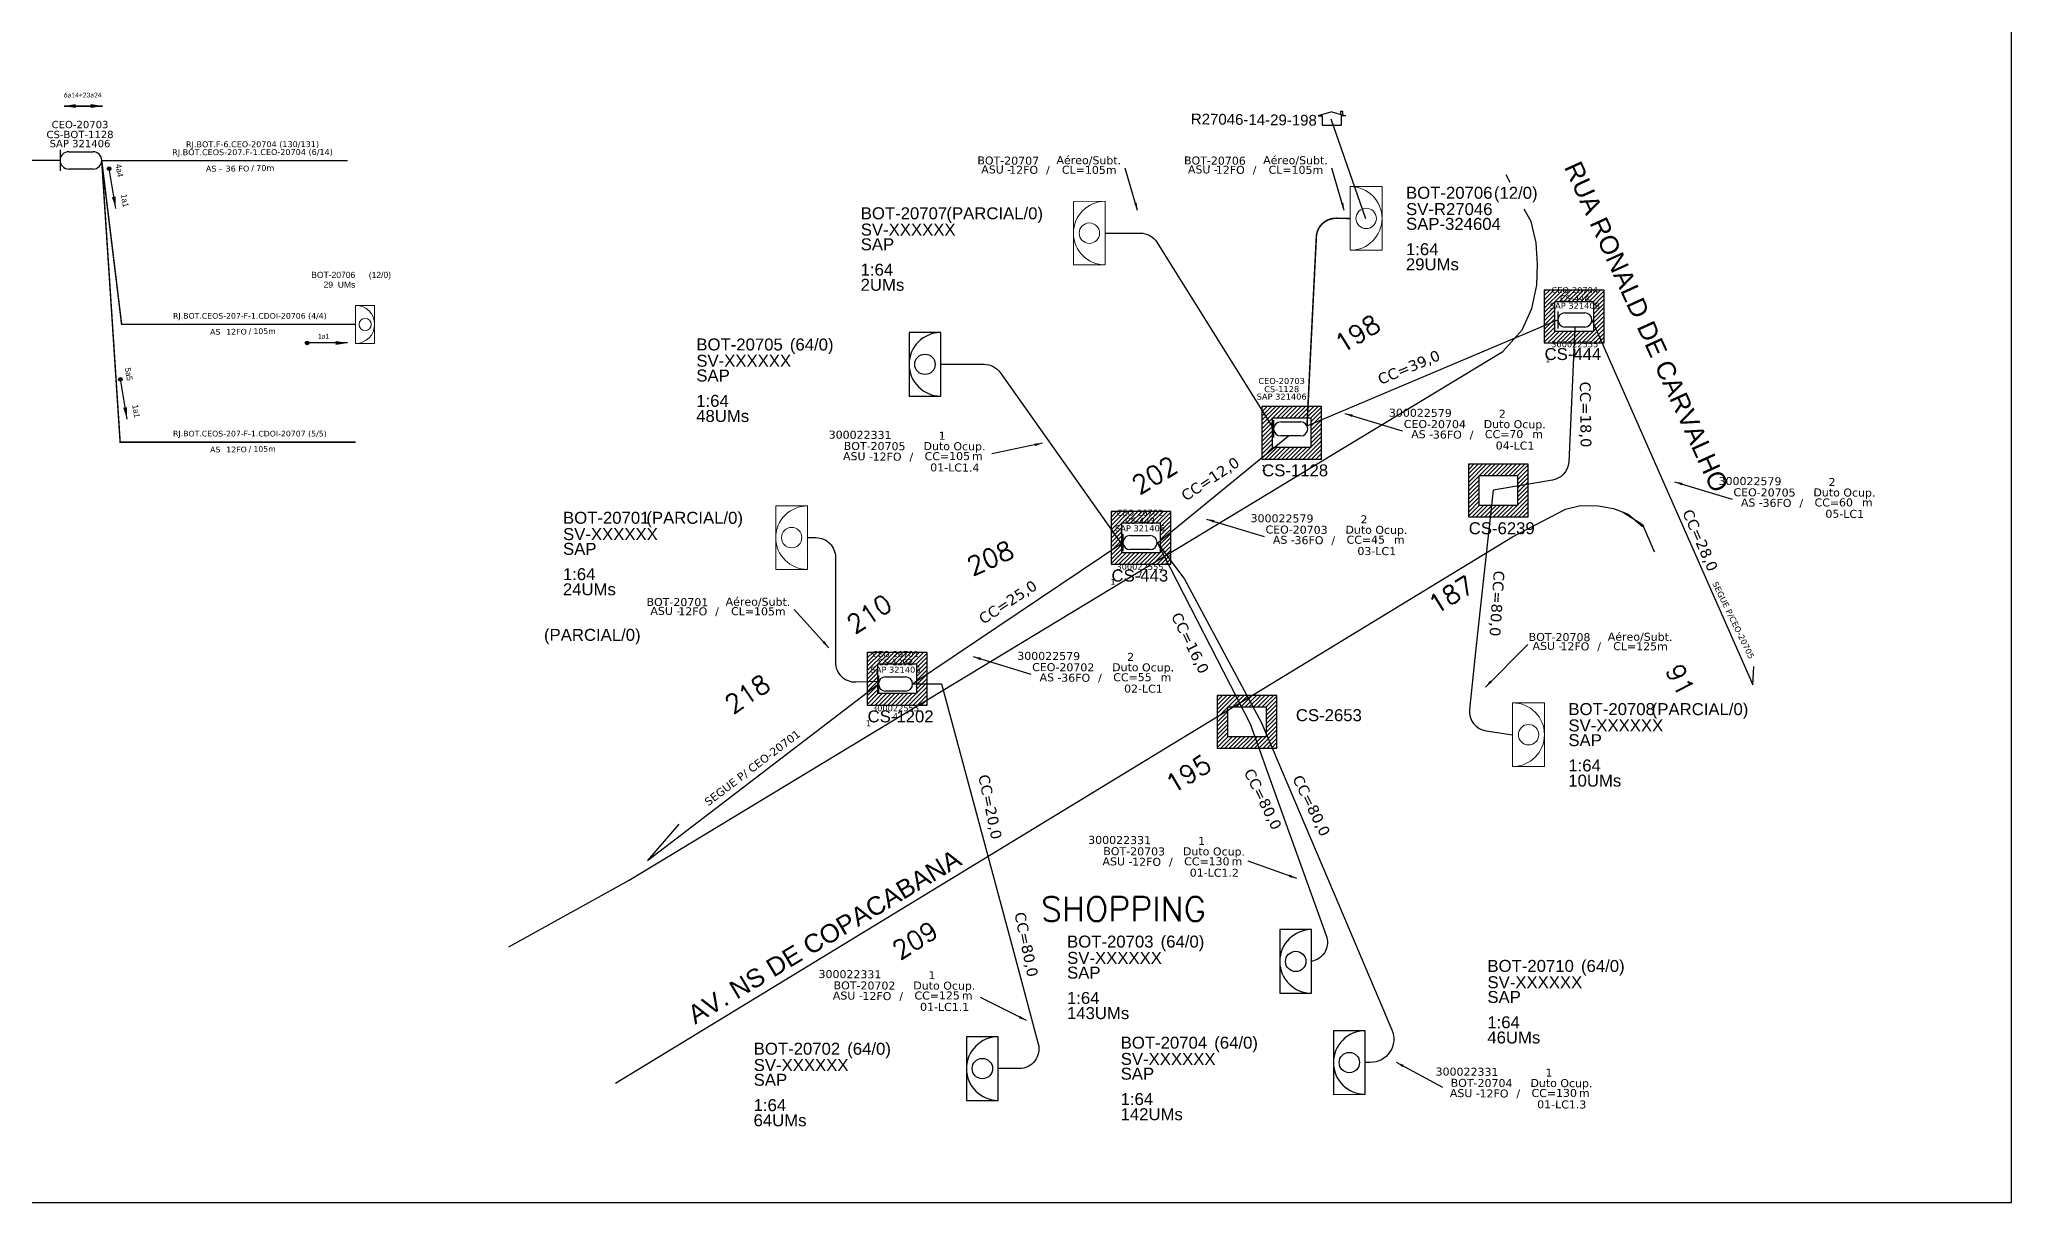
# Model space of a CAD drawing. Header units: metres. Extents: x -1286 to -445, y -500 to 94.
# Drawn here: x -949 to -445, y -500 to -203 of the extents above; entities that cross this region are included whole.
import ezdxf
from ezdxf.enums import TextEntityAlignment as Align

# ---------------------------------------------------------------- set-up
doc = ezdxf.new("R2010")
doc.units = ezdxf.units.M
doc.layers.add('DROP DE CLIENTE', color=140, linetype='Continuous', plot=False)
doc.layers.add('surveys', color=7, linetype='Continuous')
doc.layers.add('surveys legendas', color=7, linetype='Continuous')
doc.styles.add('ARIAL', font='arial.ttf')
doc.styles.add('ROMANS', font='romans.shx')
doc.styles.add('siredit', font='verdana.ttf')
doc.linetypes.add('FENCELINE1', pattern='A,0.25,-0.1,[133,ltypeshp.shx,S=0.1,R=0,X=-0.1,Y=0],-0.1,1', length=1.45)
doc.dimstyles.new('CC', dxfattribs={"dimtxt": 0.8, "dimasz": 2, "dimexe": 0.18, "dimexo": 0.0625, "dimgap": 0.09, "dimtad": 0, "dimdec": 0, "dimrnd": 1, "dimzin": 0, "dimdsep": 46, "dimtxsty": 'siredit', "dimblk": 'NONE', "dimcen": 0, "dimse1": 1, "dimse2": 1, "dimsd1": 1, "dimsd2": 1, "dimclrt": 7, "dimadec": 0, "dimazin": 0, "dimtfac": 1, "dimtdec": 0, "dimtofl": 0, "dimtmove": 0, "dimatfit": 3, "dimfxl": 0, "dimtolj": 1, "dimtzin": 0, "dimarcsym": 0})

# ---------------------------------------------------------------- blocks, each defined once
blk = doc.blocks.new('*X69')
at = {"color": 0, "linetype": 'Continuous'}
for p, q in [((-1.25, 0.34099), (-0.49099, 1.1)), ((-1.25, 0.517767), (-0.667767, 1.1)), ((-1.25, 0.694544), (-0.844544, 1.1)), ((-1.25, 0.87132), (-1.02132, 1.1)), ((-1.25, 1.048097), (-1.198097, 1.1)), ((-0.789214, 0.625), (-0.314214, 1.1)), ((-0.612437, 0.625), (-0.137437, 1.1)), ((-0.43566, 0.625), (0.03934, 1.1)), ((-0.258883, 0.625), (0.216117, 1.1)), ((-0.082107, 0.625), (0.392893, 1.1)), ((0.09467, 0.625), (0.56967, 1.1)), ((0.271447, 0.625), (0.746447, 1.1)), ((0.448223, 0.625), (0.923223, 1.1)), ((0.625, 0.625), (1.1, 1.1)), ((0.801777, 0.625), (1.25, 1.073223)), ((0.8035, 0.449947), (1.25, 0.896447)), ((-1.25, 0.164214), (-0.8035, 0.610714)), ((-1.25, -0.012563), (-0.8035, 0.433937)), ((-1.25, -0.18934), (-0.8035, 0.25716)), ((-1.25, -0.366117), (-0.8035, 0.080383)), ((0.8035, 0.27317), (1.25, 0.71967)), ((0.8035, 0.096393), (1.25, 0.542893)), ((0.8035, -0.080383), (1.25, 0.366117)), ((0.8035, -0.25716), (1.25, 0.18934)), ((0.8035, -0.433937), (1.25, 0.012563)), ((-1.25, -0.542893), (-0.8035, -0.096393)), ((-1.25, -0.71967), (-0.8035, -0.27317)), ((-1.25, -0.896447), (-0.8035, -0.449947)), ((-1.25, -1.073223), (-0.801777, -0.625)), ((-1.1, -1.1), (-0.625, -0.625)), ((-0.923223, -1.1), (-0.448223, -0.625)), ((-0.746447, -1.1), (-0.271447, -0.625)), ((-0.56967, -1.1), (-0.09467, -0.625)), ((-0.392893, -1.1), (0.082107, -0.625)), ((-0.216117, -1.1), (0.258883, -0.625)), ((-0.03934, -1.1), (0.43566, -0.625)), ((0.137437, -1.1), (0.612437, -0.625)), ((0.314214, -1.1), (0.789214, -0.625)), ((0.49099, -1.1), (1.25, -0.34099)), ((0.667767, -1.1), (1.25, -0.517767)), ((0.8035, -0.610714), (1.25, -0.164214)), ((0.844544, -1.1), (1.25, -0.694544)), ((1.02132, -1.1), (1.25, -0.87132)), ((1.198097, -1.1), (1.25, -1.048097))]:
    blk.add_line(p, q, dxfattribs=at)
blk = doc.blocks.new('_None')
blk = doc.blocks.new('SURVEY_SURVEY')
for p, q in [((0, 0.0000127), (-0.0000126, 0.000009)), ((-0.0000126, 0.000009), (-0.0000086, 0.000009)), ((-0.0000086, 0), (-0.0000086, 0.000009)), ((0.0000086, 0), (-0.0000086, 0)), ((0, 0.0000127), (0.0000126, 0.000009)), ((0.0000084, 0.0000132), (0.0000098, 0.0000132)), ((0.0000084, 0.0000103), (0.0000084, 0.0000132)), ((0.0000126, 0.000009), (0.0000086, 0.000009)), ((0.0000086, 0.000009), (0.0000086, 0)), ((0.0000098, 0.0000132), (0.0000098, 0.0000099))]:
    blk.add_line(p, q)

msp = doc.modelspace()

# ---------------------------------------------------------------- hatches: boundary and pattern name
h = msp.add_hatch(color=256)
h.dxf.hatch_style = 1
h.paths.add_polyline_path([(-930.7, -236.29, 1), (-930.86, -235.36, 1)])
h = msp.add_hatch(color=256)
h.dxf.hatch_style = 1
h.paths.add_polyline_path([(-879.74, -280.31, 1), (-880.68, -280.31, 1)])
h = msp.add_hatch(color=256)
h.dxf.hatch_style = 1
h.paths.add_polyline_path([(-927.82, -290.06, 1), (-927.97, -289.13, 1)])

# ---------------------------------------------------------------- linework, layer by layer
at = {"color": 5}
for p, q in [((-941.07, -231.49), (-934.88, -231.49)), ((-934.88, -235.9), (-941.07, -235.9)), ((-631.66, -300.43), (-626.57, -300.43)), ((-626.57, -304.06), (-631.66, -304.06))]:
    msp.add_line(p, q, dxfattribs=at)
at = {"linetype": 'Continuous'}
for p, q in [((-564.37, -266.81), (-564.37, -280.25)), ((-549.1, -266.81), (-564.37, -266.81)), ((-549.1, -280.25), (-549.1, -266.81)), ((-561.64, -269.71), (-561.64, -269.71)), ((-561.64, -277.34), (-561.64, -269.71)), ((-561.64, -269.71), (-551.82, -269.71)), ((-551.82, -269.71), (-551.82, -277.34)), ((-564.37, -280.25), (-549.1, -280.25)), ((-551.82, -277.34), (-561.64, -277.34)), ((-636.48, -296.5), (-636.48, -309.94)), ((-621.21, -296.5), (-636.48, -296.5)), ((-621.21, -309.94), (-621.21, -296.5)), ((-633.75, -299.4), (-633.75, -299.4)), ((-633.75, -307.04), (-633.75, -299.4)), ((-633.75, -299.4), (-623.94, -299.4)), ((-623.94, -299.4), (-623.94, -307.04)), ((-623.94, -307.04), (-633.75, -307.04)), ((-636.48, -309.94), (-621.21, -309.94)), ((-583.73, -311.28, 51.04), (-583.73, -324.72, 51.04)), ((-568.46, -311.28, 51.04), (-583.73, -311.28, 51.04)), ((-568.46, -324.72, 51.04), (-568.46, -311.28, 51.04)), ((-581, -314.18, 51.04), (-581, -314.18, 51.04)), ((-581, -321.82, 51.04), (-581, -314.18, 51.04)), ((-581, -314.18, 51.04), (-571.19, -314.18, 51.04)), ((-571.19, -314.18, 51.04), (-571.19, -321.82, 51.04)), ((-571.19, -321.82, 51.04), (-581, -321.82, 51.04)), ((-674.94, -323.37), (-674.94, -336.81)), ((-659.67, -323.37), (-674.94, -323.37)), ((-672.22, -326.27), (-672.22, -326.27)), ((-672.22, -333.9), (-672.22, -326.27)), ((-672.22, -326.27), (-662.4, -326.27)), ((-662.4, -326.27), (-662.4, -333.9)), ((-659.67, -336.81), (-659.67, -323.37)), ((-583.73, -324.72, 51.04), (-568.46, -324.72, 51.04)), ((-674.94, -336.81), (-659.67, -336.81)), ((-662.4, -333.9), (-672.22, -333.9)), ((-737.21, -359.33), (-737.21, -372.76)), ((-721.94, -359.33), (-737.21, -359.33)), ((-734.48, -362.23), (-734.48, -362.23)), ((-734.48, -369.86), (-734.48, -362.23)), ((-734.48, -362.23), (-724.67, -362.23)), ((-724.67, -362.23), (-724.67, -369.86)), ((-721.94, -372.76), (-721.94, -359.33)), ((-724.67, -369.86), (-734.48, -369.86)), ((-647.88, -370.32), (-647.88, -383.75)), ((-632.61, -370.32), (-647.88, -370.32)), ((-632.61, -383.75), (-632.61, -370.32)), ((-737.21, -372.76), (-721.94, -372.76)), ((-645.16, -373.22), (-645.16, -373.22)), ((-645.16, -380.85), (-645.16, -373.22)), ((-645.16, -373.22), (-635.34, -373.22)), ((-635.34, -373.22), (-635.34, -380.85)), ((-635.34, -380.85), (-645.16, -380.85)), ((-647.88, -383.75), (-632.61, -383.75))]:
    msp.add_line(p, q, dxfattribs=at)
for p, q in [((-559.11, -272.63), (-554.02, -272.63)), ((-554.02, -276.26), (-559.11, -276.26)), ((-670.12, -329.46), (-665.03, -329.46)), ((-665.03, -333.09), (-670.12, -333.09)), ((-732.53, -365.58), (-727.44, -365.58)), ((-727.44, -369.2), (-732.53, -369.2))]:
    msp.add_line(p, q)
for points in [[(-1286.07, -499.81), (-445.07, -499.81), (-445.07, 94.19), (-1286.07, 94.19)], [(-718.43, -277.64), (-726.53, -277.64), (-726.53, -293.89), (-718.42, -293.88)], [(-623.77, -430.12), (-631.89, -430.12), (-631.88, -446.36), (-623.76, -446.35)], [(-703.78, -457.47), (-711.9, -457.48), (-711.88, -473.72), (-703.77, -473.71)], [(-610.09, -455.92), (-618.21, -455.93), (-618.19, -472.17), (-610.07, -472.16)], [(-611.54, -464.04), (-611.54, -464.04)]]:
    msp.add_lwpolyline(points, close=True)
at = {"color": 5}
for points in [[(-943.27, -231.03), (-943.27, -236.35)], [(-633.47, -300.06), (-633.47, -304.43)]]:
    msp.add_lwpolyline(points, dxfattribs=at)
at = {"ltscale": 30}
msp.add_lwpolyline([(-1014.83, -233.69, 0.376, 0.376, 0), (-956.45, -233.69, 0.376, 0.376, 0), (-943.27, -233.69, 0.376, 0.376, 0)], format="xyseb", dxfattribs=at)
at = {"ltscale": 30, "const_width": 0.376}
for points in [[(-867.84, -305.64), (-927.96, -305.64), (-932.67, -233.69)], [(-932.68, -233.74), (-875.72, -233.74), (-869.91, -233.74)]]:
    msp.add_lwpolyline(points, dxfattribs=at)
at = {"color": 1, "ltscale": 30, "const_width": 0.376}
msp.add_lwpolyline([(-867.84, -275.57), (-927.58, -275.57), (-932.67, -233.69)], dxfattribs=at)
at = {"color": 1, "lineweight": 18}
for points in [[(-605.77, -256.62), (-605.79, -240.38), (-613.91, -240.39), (-613.89, -256.63)], [(-862.98, -280.43), (-862.98, -270.71), (-867.84, -270.71), (-867.84, -280.43)]]:
    msp.add_lwpolyline(points, close=True, dxfattribs=at)
at = {"color": 3, "elevation": 127.98}
for points in [[(-573.05, -239.34), (-574.06, -237.38)], [(-828.76, -434.51), (-798.02, -417.48), (-574.96, -282.52), (-570.05, -276.99), (-567.52, -271.48), (-566.24, -265.57), (-566.11, -260.16), (-566.42, -254.71), (-567.74, -249.27), (-569.52, -246.11)], [(-801.52, -469.34), (-572.46, -329.79), (-558.98, -322.72), (-555.1, -321.82), (-550.59, -321.91), (-546.68, -322.54), (-542.93, -324.01), (-539.3, -327.2)]]:
    msp.add_lwpolyline(points, dxfattribs=at)
at = {"lineweight": 18}
for points in [[(-684.56, -260.39), (-684.58, -244.15), (-676.46, -244.14), (-676.44, -260.38)], [(-726.53, -293.89), (-726.55, -277.65), (-718.43, -277.64), (-718.42, -293.88)], [(-760.57, -338.14), (-760.58, -321.91), (-752.47, -321.9), (-752.45, -338.13)], [(-564.32, -388.45), (-564.33, -372.22), (-572.45, -372.23), (-572.44, -388.46)], [(-631.88, -446.36), (-631.89, -430.12), (-623.77, -430.12), (-623.76, -446.35)], [(-711.88, -473.72), (-711.9, -457.48), (-703.78, -457.47), (-703.77, -473.71)], [(-618.19, -472.17), (-618.21, -455.93), (-610.09, -455.92), (-610.07, -472.16)]]:
    msp.add_lwpolyline(points, close=True, dxfattribs=at)
at = {"color": 1, "linetype": 'FENCELINE1', "ltscale": 7, "const_width": 0.4}
msp.add_lwpolyline([(-624.17, -285.46), (-622.57, -253.47, -0.417005), (-617.53, -248.47), (-613.9, -248.51)], format="xyb", dxfattribs=at)
at = {"linetype": 'FENCELINE1', "ltscale": 7}
for points in [[(-676.45, -252.26), (-667.51, -252.26, -0.258504), (-663.27, -254.61), (-644.12, -285.22)], [(-556.56, -276.26), (-558.12, -310.77, -0.345059), (-562.28, -315.33), (-577.4, -317.88), (-581.86, -358.36)], [(-718.42, -285.76), (-707.36, -285.76, -0.243337), (-703.28, -287.87), (-683.12, -316.36)], [(-752.46, -330.02), (-750.34, -330.02, -0.414214), (-745.34, -335.02), (-745.34, -355.96)], [(-745.34, -355.96), (-745.34, -361.87, 0.426232), (-740.14, -366.86), (-734.48, -366.63)], [(-581.86, -358.36), (-583.44, -373.87, 0.403117), (-579.19, -379.36), (-572.44, -380.34)], [(-629.56, -405.1), (-620.02, -431.61, -0.431248), (-623.31, -438.1), (-623.77, -438.23)], [(-616.83, -423.75), (-603.26, -455.69, -0.537444), (-608.78, -464.04), (-610.08, -464.04)], [(-700.16, -434.7), (-693.56, -459.28, -0.492729), (-698.38, -465.58), (-703.77, -465.59)]]:
    msp.add_lwpolyline(points, format="xyb", dxfattribs=at)
for points in [[(-624.94, -301.44), (-560.92, -274.44)], [(-552.2, -274.44), (-511.14, -367.63), (-510.84, -362.89)], [(-644.12, -285.22), (-633.47, -302.25)], [(-663.36, -331.59), (-629.71, -304.06)], [(-683.12, -316.36), (-672.22, -331.75)], [(-725.63, -367.39), (-671.93, -331.27)], [(-663.22, -331.27), (-639.47, -377.53), (-629.56, -405.1)], [(-663.22, -331.27), (-656.19, -340.59), (-636.58, -377.28), (-616.83, -423.75)], [(-785.36, -403.17), (-793.3, -412.45), (-734.34, -367.39)], [(-725.63, -367.39), (-718.29, -367.39), (-700.16, -434.7)]]:
    msp.add_lwpolyline(points, dxfattribs=at)
for points in [[(-560.92, -272.26), (-560.92, -276.63)], [(-671.93, -329.08), (-671.93, -333.46)], [(-734.34, -365.2), (-734.34, -369.58)]]:
    msp.add_lwpolyline(points)
at = {"color": 1, "linetype": 'FENCELINE1', "ltscale": 7, "const_width": 0.4}
msp.add_lwpolyline([(-624.94, -301.44), (-624.17, -285.46)], dxfattribs=at)
at = {"elevation": 127.98}
msp.add_lwpolyline([(-544.4, -323.44), (-539.3, -326.67), (-536.39, -333.36), (-536.25, -333.64)], dxfattribs=at)
at = {"linetype": 'FENCELINE1', "ltscale": 6}
msp.add_lwpolyline([(-623.77, -438.23), (-623.77, -438.23)], close=True, dxfattribs=at)
for centre, radius in [((-930.78, -235.83), 0.471), ((-880.21, -280.31), 0.471), ((-722.48, -285.77), 2.6), ((-927.89, -289.6), 0.471), ((-627.83, -438.24), 2.6), ((-707.83, -465.59), 2.6), ((-614.14, -464.05), 2.6)]:
    msp.add_circle(centre, radius)
at = {"color": 1, "lineweight": 18}
for centre, radius in [((-609.84, -248.5), 2.6), ((-865.41, -275.57), 1.56)]:
    msp.add_circle(centre, radius, dxfattribs=at)
at = {"lineweight": 18}
for centre in [(-680.51, -252.27), (-722.48, -285.77), (-756.52, -330.02), (-568.38, -380.34), (-627.83, -438.24), (-707.83, -465.59), (-614.14, -464.05)]:
    msp.add_circle(centre, 2.6, dxfattribs=at)
at = {"color": 5}
for centre, radius, start, end in [((-941.07, -233.69), 2.21, 90, 270), ((-934.88, -233.69), 2.21, 270, 90), ((-631.66, -302.25), 1.81, 90, 270), ((-626.57, -302.25), 1.81, 270, 90)]:
    msp.add_arc(centre, radius, start, end, dxfattribs=at)
at = {"color": 1, "lineweight": 18}
for centre, radius, start, end in [((-613.9, -248.51), 8.12, 270.0531, 90.0531), ((-867.84, -275.57), 4.86, 270, 90)]:
    msp.add_arc(centre, radius, start, end, dxfattribs=at)
at = {"lineweight": 18}
for centre, start, end in [((-676.45, -252.26), 90.0531, 270.0531), ((-718.42, -285.76), 90.0531, 270.0531), ((-752.46, -330.02), 90.0531, 270.0531), ((-572.44, -380.34), 270.0531, 90.0531), ((-623.77, -438.23), 90.0531, 270.0531), ((-703.77, -465.59), 90.0531, 270.0531), ((-610.08, -464.04), 90.0531, 270.0531)]:
    msp.add_arc(centre, 8.12, start, end, dxfattribs=at)
for centre, radius, start, end in [((-559.11, -274.44), 1.81, 90, 270), ((-554.02, -274.44), 1.81, 270, 90), ((-718.42, -285.76), 8.12, 90.0531, 270.0531), ((-670.12, -331.27), 1.81, 90, 270), ((-665.03, -331.27), 1.81, 270, 90), ((-732.53, -367.39), 1.81, 90, 270), ((-727.44, -367.39), 1.81, 270, 90), ((-623.77, -438.23), 8.12, 90.0531, 270.0531), ((-703.77, -465.59), 8.12, 90.0531, 270.0531), ((-610.08, -464.04), 8.12, 90.0531, 270.0531)]:
    msp.add_arc(centre, radius, start, end)
at = {"layer": 'DROP DE CLIENTE', "color": 4}
msp.add_lwpolyline([(-609.95, -248.59), (-618.75, -223.19)], dxfattribs=at)

# ---------------------------------------------------------------- block references
at = {"linetype": 'Continuous', "xscale": 6.108164328971514, "yscale": 6.108164328971514, "zscale": 12.21632865794303}
for p, rotation in [((-556.73, -273.53), 180.0000000000625), ((-628.85, -303.22), 180.0000000000625), ((-576.09, -318, 51.04), 180.0000000000625), ((-667.31, -330.09), 180.0000000000625), ((-729.58, -366.04), 180.0000000000627), ((-640.25, -377.04), 180.0000000000625)]:
    msp.add_blockref('*X69', p, dxfattribs=dict(at, rotation=rotation))
at = {"layer": 'surveys', "color": 151, "xscale": 274286.4140108581, "yscale": 274286.4140108581, "zscale": 274286.4140108581}
msp.add_blockref('SURVEY_SURVEY', (-618.61, -224.78), dxfattribs=at)

# ---------------------------------------------------------------- texts
at = {"color": 5, "style": 'siredit'}
for s, height, p in [('CS-BOT-1128', 1.8684, (-938.2, -226.14)), ('CEO-20703', 1.868, (-938.2, -223.6)), ('SAP 321406', 1.868, (-938.2, -228.46))]:
    msp.add_text(s, height=height, rotation=360, dxfattribs=at).set_placement(p, align=Align.TOP_CENTER)
for s, height, rotation, style, p in [('RJ.BOT.CEOS-207.F-1.CEO-20704 (6/14)', 1.5003, 0.118, 'siredit', (-894.17, -231.58)), ('RJ.BOT.F-6.CEO-20704 (130/131)', 1.5003, 0.118, 'siredit', (-894.17, -229.57)), ('BOT-20707', 2.043, 359.69, 'siredit', (-701.22, -233.74)), ('ASU -', 2.043, 359.69, 'siredit', (-704.28, -236)), ('12FO', 2.043, 359.69, 'siredit', (-697.29, -236.1)), ('/', 2.04, 359.69, 'siredit', (-691.1, -236.1)), ('Aéreo/Subt.', 2.0434, 359.69, 'siredit', (-680.65, -233.65)), ('CL=105m', 2.043, 359.69, 'siredit', (-680.54, -236.1)), ('BOT-20706', 2.043, 359.69, 'siredit', (-648.46, -233.74)), ('ASU -', 2.043, 359.69, 'siredit', (-651.52, -236)), ('12FO', 2.043, 359.69, 'siredit', (-644.53, -236.1)), ('/', 2.04, 359.69, 'siredit', (-638.34, -236.1)), ('Aéreo/Subt.', 2.0434, 359.69, 'siredit', (-627.89, -233.65)), ('CL=105m', 2.043, 359.69, 'siredit', (-627.78, -236.1)), ('198', 4.693, 31.176, 'ROMANS', (-612.07, -277.94, 255.96)), ('300022579', 2.043, 359.69, 'siredit', (-596.01, -298.15)), ('CEO-20704', 2.043, 359.69, 'siredit', (-592.3, -301.03)), ('Duto Ocup.', 2.043, 359.69, 'siredit', (-571.91, -301.06)), ('2', 2.04, 359.69, 'siredit', (-575.08, -298.39)), ('300022331', 2.043, 359.69, 'siredit', (-739.04, -303.76)), ('BOT-20705', 2.043, 359.69, 'siredit', (-735.33, -306.64)), ('Duto Ocup.', 2.043, 359.69, 'siredit', (-714.94, -306.68)), ('1', 2.04, 359.69, 'siredit', (-718.1, -304.01)), ('AS - ', 2.043, 359.69, 'siredit', (-595.1, -303.61)), ('36FO', 2.043, 359.69, 'siredit', (-589.12, -303.71)), ('/', 2.04, 359.69, 'siredit', (-582.93, -303.71)), ('CC=', 2.043, 359.69, 'siredit', (-576.41, -303.6)), ('04-LC1', 2.043, 359.69, 'siredit', (-571.83, -306.5)), ('m', 2.04, 359.69, 'siredit', (-566.08, -303.6)), ('ASU - ', 2.043, 359.69, 'siredit', (-739.14, -309.23)), ('12FO', 2.043, 359.69, 'siredit', (-732.15, -309.33)), ('/', 2.04, 359.69, 'siredit', (-725.96, -309.33)), ('CC=', 2.043, 359.69, 'siredit', (-719.43, -309.22)), ('01-LC1.4', 2.043, 359.69, 'siredit', (-714.86, -312.11)), ('m', 2.04, 359.69, 'siredit', (-709.1, -309.22)), ('202', 4.693, 31.176, 'ROMANS', (-663.85, -314.01, 127.98)), ('300022579', 2.043, 359.69, 'siredit', (-511.84, -315.59, 116.79)), ('2', 2.04, 359.69, 'siredit', (-490.9, -315.83, 116.79)), ('CEO-20705', 2.043, 359.69, 'siredit', (-508.13, -318.47, 116.79)), ('AS - ', 2.043, 359.69, 'siredit', (-510.92, -321.06, 116.79)), ('36FO', 2.043, 359.69, 'siredit', (-504.95, -321.15, 116.79)), ('/', 2.04, 359.69, 'siredit', (-498.76, -321.15, 116.79)), ('Duto Ocup.', 2.043, 359.69, 'siredit', (-487.74, -318.5, 116.79)), ('CC=', 2.043, 359.69, 'siredit', (-492.23, -321.04, 116.79)), ('m', 2.04, 359.69, 'siredit', (-481.91, -321.04, 116.79)), ('300022579', 2.043, 359.69, 'siredit', (-631.32, -325.1)), ('CEO-20703', 2.043, 359.69, 'siredit', (-627.61, -327.98)), ('Duto Ocup.', 2.043, 359.69, 'siredit', (-607.22, -328.02)), ('2', 2.04, 359.69, 'siredit', (-610.39, -325.35)), ('05-LC1', 2.043, 359.69, 'siredit', (-487.66, -323.94, 116.79)), ('208', 4.693, 24.0694, 'ROMANS', (-705.8, -335.22, 127.98)), ('AS - ', 2.043, 359.69, 'siredit', (-630.41, -330.57)), ('36FO', 2.043, 359.69, 'siredit', (-624.43, -330.67)), ('/', 2.04, 359.69, 'siredit', (-618.25, -330.67)), ('CC=', 2.043, 359.69, 'siredit', (-611.72, -330.56)), ('m', 2.04, 359.69, 'siredit', (-601.39, -330.56)), ('03-LC1', 2.043, 359.69, 'siredit', (-607.14, -333.45)), ('187', 4.693, 31.3503, 'ROMANS', (-588.13, -344.56, 127.98)), ('BOT-20701', 2.043, 359.69, 'siredit', (-785.69, -346.47)), ('Aéreo/Subt.', 2.0434, 359.69, 'siredit', (-765.12, -346.38)), ('210', 4.693, 33.4895, 'ROMANS', (-736.7, -349.46, 127.98)), ('ASU -', 2.043, 359.69, 'siredit', (-788.76, -348.73)), ('12FO', 2.043, 359.69, 'siredit', (-781.76, -348.83)), ('/', 2.04, 359.69, 'siredit', (-775.57, -348.83)), ('CL=105m', 2.043, 359.69, 'siredit', (-765.02, -348.83)), ('BOT-20708', 2.043, 359.69, 'siredit', (-560.47, -355.41)), ('ASU -', 2.043, 359.69, 'siredit', (-563.54, -357.67)), ('12FO', 2.043, 359.69, 'siredit', (-556.54, -357.77)), ('/', 2.04, 359.69, 'siredit', (-550.36, -357.77)), ('Aéreo/Subt.', 2.0434, 359.69, 'siredit', (-539.9, -355.32)), ('CL=125m', 2.043, 359.69, 'siredit', (-539.8, -357.77)), ('300022579', 2.043, 359.69, 'siredit', (-690.89, -360.23)), ('CEO-20702', 2.043, 359.69, 'siredit', (-687.18, -363.11)), ('Duto Ocup.', 2.043, 359.69, 'siredit', (-666.79, -363.14)), ('2', 2.04, 359.69, 'siredit', (-669.95, -360.47)), ('218', 4.693, 33.4895, 'ROMANS', (-767.82, -369.94, 127.98)), ('AS - ', 2.043, 359.69, 'siredit', (-689.97, -365.7)), ('36FO', 2.043, 359.69, 'siredit', (-684, -365.79)), ('/', 2.04, 359.69, 'siredit', (-677.81, -365.79)), ('CC=', 2.043, 359.69, 'siredit', (-671.28, -365.68)), ('02-LC1', 2.043, 359.69, 'siredit', (-666.71, -368.58)), ('m', 2.04, 359.69, 'siredit', (-660.95, -365.68)), ('91', 4.693, 296.3285, 'ROMANS', (-529.67, -366.34, 127.98)), ('SEGUE P/ CEO-20701', 2.0434, 37.3093, 'siredit', (-766.55, -388.79)), ('195', 4.693, 31.3503, 'ROMANS', (-655.26, -390.31, 127.98)), ('300022331', 2.043, 359.69, 'siredit', (-672.79, -407.23)), ('1', 2.04, 359.69, 'siredit', (-651.85, -407.47)), ('ASU - ', 2.043, 359.69, 'siredit', (-672.89, -412.7)), ('BOT-20703', 2.043, 359.69, 'siredit', (-669.07, -410.11)), ('12FO', 2.043, 359.69, 'siredit', (-665.9, -412.79)), ('/', 2.04, 359.69, 'siredit', (-659.71, -412.79)), ('Duto Ocup.', 2.043, 359.69, 'siredit', (-648.69, -410.14)), ('CC=', 2.043, 359.69, 'siredit', (-653.18, -412.68)), ('m', 2.04, 359.69, 'siredit', (-642.85, -412.68)), ('01-LC1.2', 2.043, 359.69, 'siredit', (-648.61, -415.58)), ('209', 4.693, 31.3503, 'ROMANS', (-725.01, -432.8, 127.98)), ('300022331', 2.043, 359.69, 'siredit', (-741.64, -441.49)), ('1', 2.04, 359.69, 'siredit', (-720.7, -441.74)), ('ASU - ', 2.043, 359.69, 'siredit', (-741.74, -446.96)), ('BOT-20702', 2.043, 359.69, 'siredit', (-737.92, -444.37)), ('12FO', 2.043, 359.69, 'siredit', (-734.75, -447.06)), ('/', 2.04, 359.69, 'siredit', (-728.56, -447.06)), ('Duto Ocup.', 2.043, 359.69, 'siredit', (-717.54, -444.41)), ('CC=', 2.043, 359.69, 'siredit', (-722.03, -446.95)), ('m', 2.04, 359.69, 'siredit', (-711.7, -446.95)), ('01-LC1.1', 2.043, 359.69, 'siredit', (-717.46, -449.84)), ('300022331', 2.043, 359.69, 'siredit', (-584.09, -466.39)), ('BOT-20704', 2.043, 359.69, 'siredit', (-580.38, -469.27)), ('Duto Ocup.', 2.043, 359.69, 'siredit', (-559.99, -469.3)), ('1', 2.04, 359.69, 'siredit', (-563.16, -466.63)), ('ASU - ', 2.043, 359.69, 'siredit', (-584.2, -471.86)), ('12FO', 2.043, 359.69, 'siredit', (-577.2, -471.95)), ('/', 2.04, 359.69, 'siredit', (-571.02, -471.95)), ('CC=', 2.043, 359.69, 'siredit', (-564.49, -471.84)), ('m', 2.04, 359.69, 'siredit', (-554.16, -471.84)), ('01-LC1.3', 2.043, 359.69, 'siredit', (-559.91, -474.74))]:
    msp.add_text(s, height=height, rotation=rotation, dxfattribs=dict(style=style)).set_placement(p, align=Align.MIDDLE_CENTER)
at = {"style": 'siredit'}
for s, p in [('AS -', (-901.96, -235.81)), ('36 FO', (-894.98, -235.77)), ('/', (-893.79, -235.63))]:
    msp.add_text(s, height=1.5, rotation=0.118, dxfattribs=at).set_placement(p, align=Align.MIDDLE_RIGHT)
msp.add_text('70m', height=1.5, rotation=0.118, dxfattribs=at).set_placement((-893.23, -235.63), align=Align.MIDDLE_LEFT)
at = {"color": 5, "style": 'ARIAL'}
for s, rotation, p in [('RUA RONALD DE CARVALHO', 294.4711, (-559.39, -235.37, 127.98)), ('AV. NS DE COPACABANA', 30.9186, (-781.18, -454.39, 403.76))]:
    msp.add_text(s, height=4.6926, rotation=rotation, dxfattribs=at).set_placement(p)
at = {"color": 1, "style": 'ARIAL'}
for s, p in [('BOT-20706', (-599.66, -243.48)), ('SV-R27046', (-599.65, -247.65)), ('SAP-324604', (-599.66, -251.42)), ('1:64', (-599.69, -257.89)), ('29UMs', (-599.69, -261.76))]:
    msp.add_text(s, height=3.056, rotation=359.9724, dxfattribs=at).set_placement(p)
msp.add_text('        (12/0)', height=3.0561, rotation=359.9724, dxfattribs=at).set_placement((-576.39, -243.5), align=Align.CENTER)
for s, height, rotation, style, p in [('BOT-20707', 3.056, 359.9724, 'ARIAL', (-738.88, -248.72)), ('SV-XXXXXX', 3.056, 359.9724, 'ARIAL', (-738.87, -252.88)), ('SAP', 3.056, 359.9724, 'ARIAL', (-738.89, -256.65)), ('1:64', 3.056, 359.9724, 'ARIAL', (-738.91, -263.12)), ('2UMs', 3.056, 359.9724, 'ARIAL', (-738.91, -266.99)), ('BOT-20705', 3.056, 359.9724, 'ARIAL', (-780.85, -282.22)), ('SV-XXXXXX', 3.056, 359.9724, 'ARIAL', (-780.85, -286.38)), ('CC=39,0', 2.746, 22.7688, 'siredit', (-606.15, -291.03)), ('SAP', 3.056, 359.9724, 'ARIAL', (-780.86, -290.15)), ('CC=18,0', 2.746, 270.7966, 'siredit', (-555.3, -290.2, 127.98)), ('1:64', 3.056, 359.9724, 'ARIAL', (-780.88, -296.62)), ('48UMs', 3.056, 359.9724, 'ARIAL', (-780.89, -300.49)), ('70', 2.043, 359.69, 'siredit', (-573.3, -304.58)), ('105', 2.043, 359.69, 'siredit', (-716.33, -310.19)), ('CC=12,0', 2.746, 33.5255, 'siredit', (-655.89, -320.8)), ('60', 2.043, 359.69, 'siredit', (-489.13, -322.02, 116.79)), ('BOT-20701', 3.056, 359.9724, 'ARIAL', (-814.89, -326.47)), ('CC=28,0', 2.746, 293.6929, 'siredit', (-529.18, -323.55, -127.98)), ('SAP', 3.056, 359.9724, 'ARIAL', (-814.89, -334.41)), ('SV-XXXXXX', 3.056, 359.9724, 'ARIAL', (-814.88, -330.64)), ('45', 2.043, 359.69, 'siredit', (-608.61, -331.53)), ('24UMs', 3.056, 359.9724, 'ARIAL', (-814.92, -344.74)), ('1:64', 3.056, 359.9724, 'ARIAL', (-814.92, -340.87)), ('CC=25,0', 2.746, 33.5255, 'siredit', (-707.57, -352.26)), ('CC=80,0', 2.746, 266.2278, 'siredit', (-577.25, -338.38)), ('CC=16,0', 2.746, 296.1698, 'siredit', (-659.7, -349.98)), ('55', 2.043, 359.69, 'siredit', (-668.18, -366.66)), ('BOT-20708', 3.056, 359.9724, 'ARIAL', (-558.2, -375.32)), ('SV-XXXXXX', 3.056, 359.9724, 'ARIAL', (-558.2, -379.49)), ('SAP', 3.056, 359.9724, 'ARIAL', (-558.21, -383.26)), ('1:64', 3.056, 359.9724, 'ARIAL', (-558.23, -389.72)), ('CC=20,0', 2.746, 281.7241, 'siredit', (-708.88, -390.82)), ('CC=80,0', 2.746, 296.1698, 'siredit', (-641.13, -389.87)), ('CC=80,0', 2.746, 296.1698, 'siredit', (-628.75, -391.51)), ('10UMs', 3.056, 359.9724, 'ARIAL', (-558.24, -393.59)), ('130', 2.043, 359.69, 'siredit', (-650.07, -413.66)), ('CC=80,0', 2.746, 281.7241, 'siredit', (-699.65, -425.95)), ('BOT-20703', 3.056, 359.9724, 'ARIAL', (-686.2, -434.69)), ('SV-XXXXXX', 3.056, 359.9724, 'ARIAL', (-686.19, -438.85)), ('BOT-20710', 3.056, 359.9724, 'ARIAL', (-578.88, -440.9)), ('SAP', 3.056, 359.9724, 'ARIAL', (-686.2, -442.62)), ('SV-XXXXXX', 3.056, 359.9724, 'ARIAL', (-578.87, -445.07)), ('125', 2.043, 359.69, 'siredit', (-718.92, -447.92)), ('1:64', 3.056, 359.9724, 'ARIAL', (-686.23, -449.09)), ('SAP', 3.056, 359.9724, 'ARIAL', (-578.89, -448.84)), ('143UMs', 3.056, 359.9724, 'ARIAL', (-686.23, -452.96)), ('1:64', 3.056, 359.9724, 'ARIAL', (-578.91, -455.3)), ('BOT-20704', 3.056, 359.9724, 'ARIAL', (-672.51, -460.5)), ('46UMs', 3.056, 359.9724, 'ARIAL', (-578.91, -459.18)), ('SV-XXXXXX', 3.056, 359.9724, 'ARIAL', (-766.2, -466.21)), ('BOT-20702', 3.056, 359.9724, 'ARIAL', (-766.2, -462.04)), ('SV-XXXXXX', 3.056, 359.9724, 'ARIAL', (-672.5, -464.66)), ('SAP', 3.056, 359.9724, 'ARIAL', (-766.21, -469.98)), ('SAP', 3.056, 359.9724, 'ARIAL', (-672.52, -468.43)), ('1:64', 3.056, 359.9724, 'ARIAL', (-672.54, -474.9)), ('130', 2.043, 359.69, 'siredit', (-561.38, -472.82)), ('64UMs', 3.056, 359.9724, 'ARIAL', (-766.24, -480.32)), ('1:64', 3.056, 359.9724, 'ARIAL', (-766.23, -476.45)), ('142UMs', 3.056, 359.9724, 'ARIAL', (-672.54, -478.77))]:
    msp.add_text(s, height=height, rotation=rotation, dxfattribs=dict(style=style)).set_placement(p)
at = {"style": 'ARIAL'}
for s, height, p in [('        (PARCIAL/0)', 3.0561, (-709.42, -248.73)), ('(64/0)', 3.056, (-751.4, -282.23)), ('       (PARCIAL/0)', 3.0561, (-785.43, -326.48)), ('        (PARCIAL/0)', 3.0561, (-812.16, -356.37)), ('       (PARCIAL/0)', 3.0561, (-528.75, -375.34)), ('(64/0)', 3.056, (-656.74, -434.7)), ('(64/0)', 3.056, (-549.42, -440.92)), ('(64/0)', 3.056, (-643.05, -460.51)), ('(64/0)', 3.056, (-736.75, -462.06))]:
    msp.add_text(s, height=height, rotation=359.9724, dxfattribs=at).set_placement(p, align=Align.CENTER)
at = {"color": 1, "style": 'ARIAL'}
for s, p in [('BOT-20706', (-867.93, -263.7)), ('29  UMs', (-867.93, -266.19))]:
    msp.add_text(s, height=1.556, dxfattribs=at).set_placement(p, align=Align.RIGHT)
msp.add_text('    (12/0)', height=1.553, dxfattribs=at).set_placement((-862.84, -263.7), align=Align.CENTER)
at = {"style": 'siredit'}
for s, height, p in [('CEO-20704', 1.53, (-556.58, -266.05)), ('SAP 321406', 1.537, (-556.56, -270.04)), ('CS-444', 1.537, (-556.56, -268.13)), ('300022555', 1.53, (-556.58, -279.86)), ('1', 1.53, (-556.58, -281.85)), ('SAP 321406', 1.537, (-667.58, -326.86)), ('CEO-20702', 1.53, (-667.59, -322.88)), ('CS-443', 1.537, (-667.58, -324.96)), ('300022555', 1.53, (-667.59, -336.69)), ('7', 1.53, (-667.59, -338.68)), ('CEO-20701', 1.53, (-730, -358.99)), ('CS-1202', 1.537, (-729.99, -361.07)), ('SAP 321406', 1.537, (-729.99, -362.98)), ('300022555', 1.53, (-730, -372.81)), ('4', 1.53, (-730, -374.8))]:
    msp.add_text(s, height=height, dxfattribs=at).set_placement(p, align=Align.TOP_CENTER)
at = {"color": 1, "style": 'siredit'}
msp.add_text('RJ.BOT.CEOS-207-F-1.CDOI-20706 (4/4)', height=1.446, dxfattribs=at).set_placement((-894.85, -273.39), align=Align.MIDDLE_CENTER)
for s, height, p in [('AS', 1.446, (-902.37, -277.46)), ('12FO', 1.446, (-895.64, -277.43)), ('/', 1.45, (-894.5, -277.3))]:
    msp.add_text(s, height=height, dxfattribs=at).set_placement(p, align=Align.MIDDLE_RIGHT)
msp.add_text('105m', height=1.446, dxfattribs=at).set_placement((-893.95, -277.3), align=Align.MIDDLE_LEFT)
for s, height, style, p in [('CS-444', 3.056, 'ARIAL', (-564.29, -284.67)), ('1', 1.53, 'siredit', (-564.14, -285.24)), ('1', 1.53, 'siredit', (-636.69, -313.04)), ('CS-6239', 3.056, 'ARIAL', (-583.65, -329.15, 51.04)), ('1', 1.53, 'siredit', (-675.15, -342.07)), ('CS-443', 3.056, 'ARIAL', (-674.86, -341.23)), ('1', 1.53, 'siredit', (-737.56, -378.19)), ('CS-1202', 3.056, 'ARIAL', (-737.13, -377.19)), ('CS-2653', 3.056, 'ARIAL', (-627.79, -376.88)), ('SHOPPING', 6.257, 'ROMANS', (-692.87, -427.99, 255.96))]:
    msp.add_text(s, height=height, dxfattribs=dict(style=style)).set_placement(p)
at = {"color": 5, "style": 'siredit'}
for s, height, p in [('CEO-20703', 1.53, (-631.42, -289.25)), ('CS-1128', 1.537, (-631.41, -291.33)), ('SAP 321406', 1.537, (-631.41, -293.24))]:
    msp.add_text(s, height=height, dxfattribs=at).set_placement(p, align=Align.TOP_CENTER)
at = {"style": 'siredit'}
msp.add_text('RJ.BOT.CEOS-207-F-1.CDOI-20707 (5/5)', height=1.446, dxfattribs=at).set_placement((-894.85, -303.46), align=Align.MIDDLE_CENTER)
for s, height, p in [('AS', 1.446, (-902.37, -307.52)), ('12FO', 1.446, (-895.64, -307.5)), ('/', 1.45, (-894.5, -307.37))]:
    msp.add_text(s, height=height, dxfattribs=at).set_placement(p, align=Align.MIDDLE_RIGHT)
msp.add_text('105m', height=1.446, dxfattribs=at).set_placement((-893.95, -307.37), align=Align.MIDDLE_LEFT)
at = {"color": 5, "style": 'ARIAL'}
msp.add_text('CS-1128', height=3.056, dxfattribs=at).set_placement((-636.4, -314.37))
at = {"style": 'siredit'}
msp.add_text('SEGUE P/CEO-20705', height=1.5305, rotation=295.9744, dxfattribs=at).set_placement((-515.4, -350.77), align=Align.TOP_CENTER)
at = {"char_height": 1.2397, "width": 20.9579, "attachment_point": 5}
for s, insert in [('\\C7;\\fCalibri|b0|i0|c0|p34;6a14+23a24', (-937.52, -217.01)), ('\\C7;\\fCalibri|b0|i0|c0|p34;1a1', (-876.07, -278.57))]:
    msp.add_mtext(s, dxfattribs=dict(at, insert=insert))
at = {"char_height": 1.5, "width": 2.4289, "attachment_point": 1, "rotation": 279.7479}
for s, insert in [('4a4', (-927.68, -234.49)), ('1a1', (-926.29, -242.18)), ('5a5', (-925.3, -286.48)), ('1a1', (-923.41, -295.95))]:
    msp.add_mtext(s, dxfattribs=dict(at, insert=insert))
at = {"layer": 'surveys legendas', "color": 0, "style": 'ARIAL'}
msp.add_text('R27046-14-29-198', height=2.7429, rotation=359.3873, dxfattribs=at).set_placement((-654.61, -224.48))

# ---------------------------------------------------------------- leaders
for points, override in [([(-932.46, -219.81), (-942.28, -219.81)], {"dimasz": 3}), ([(-942.28, -219.81), (-932.46, -219.81)], {"dimasz": 3}), ([(-929.07, -245.98), (-930.7, -236.29)], {"dimasz": 3}), ([(-668.18, -246.49), (-671.38, -235.66)], {"dimgap": 0.09, "dimtad": 0}), ([(-615.42, -246.49), (-618.62, -235.66)], {"dimgap": 0.09, "dimtad": 0}), ([(-869.91, -280.31), (-879.74, -280.31)], {"dimasz": 3}), ([(-926.19, -299.75), (-927.82, -290.06)], {"dimasz": 3}), ([(-615.29, -298.32), (-600.61, -302.77)], {"dimgap": 0.09, "dimtad": 0}), ([(-692.51, -305.91), (-705.38, -308.64)], {"dimgap": 0.09, "dimtad": 0}), ([(-531.12, -315.76, 116.79), (-516.44, -320.21, 116.79)], {"dimgap": 0.09, "dimtad": 0}), ([(-650.6, -325.28), (-635.92, -329.73)], {"dimgap": 0.09, "dimtad": 0}), ([(-747.02, -358.14), (-755.86, -348.39)], {"dimgap": 0.09, "dimtad": 0}), ([(-579.4, -368.16), (-568.53, -357.33)], {"dimgap": 0.09, "dimtad": 0}), ([(-710.17, -360.4), (-695.49, -364.85)], {"dimgap": 0.09, "dimtad": 0}), ([(-627.56, -417.05), (-639.94, -412.59)], {"dimgap": 0.09, "dimtad": 0}), ([(-696.53, -453.35), (-708.3, -447.45)], {"dimgap": 0.09, "dimtad": 0}), ([(-602.17, -463.98), (-590.32, -470.35)], {"dimgap": 0.09, "dimtad": 0})]:
    msp.add_leader(points, dimstyle='CC', override=override)

doc.saveas('drawing.dxf')
